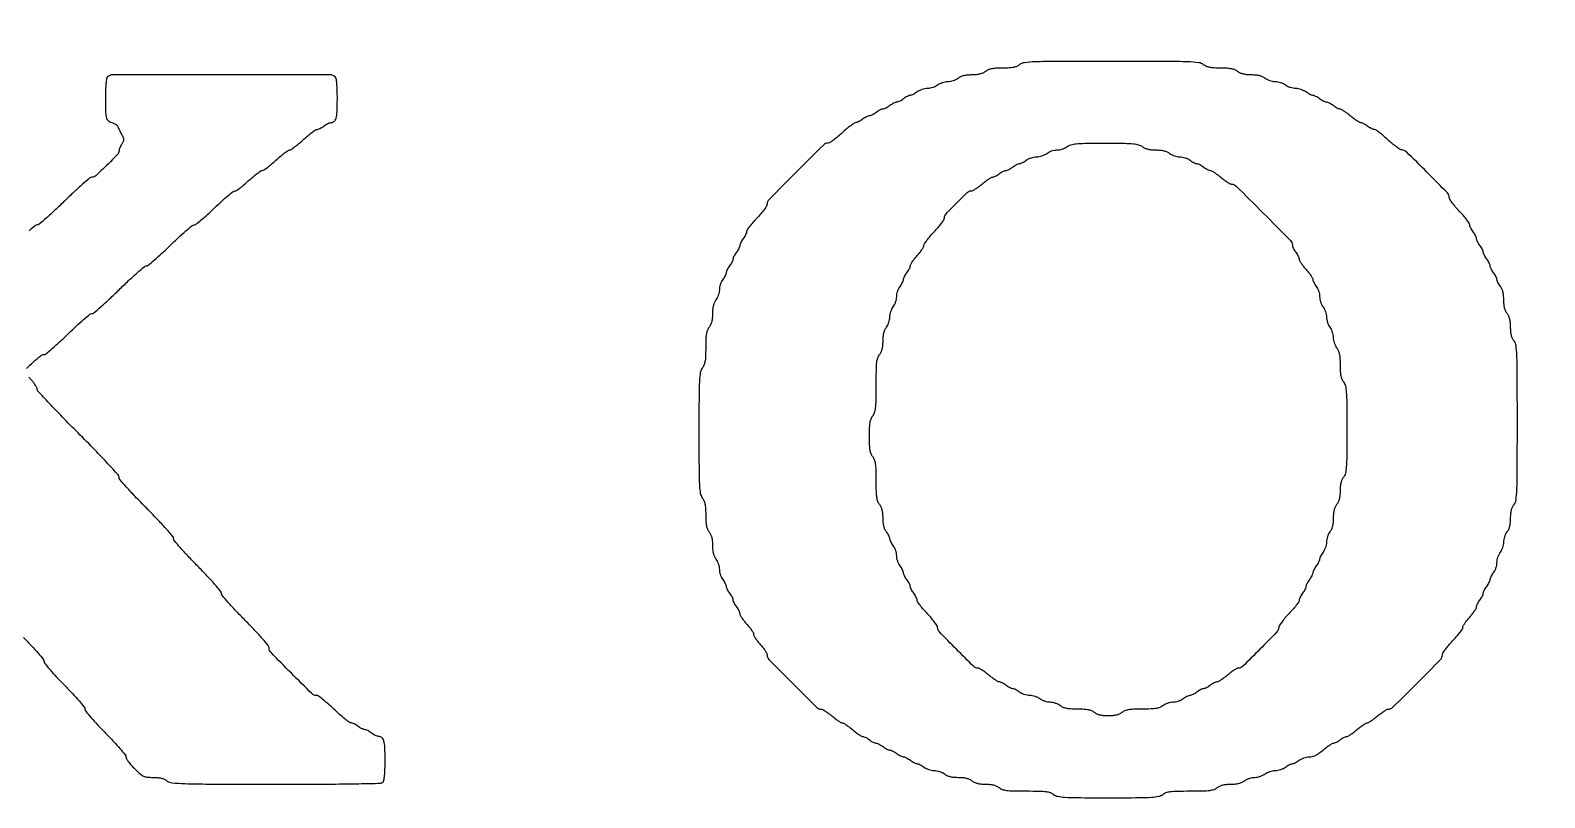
# Model space of a CAD drawing. Header units: millimetres. Extents: x 0 to 1000, y 0 to 588.
# Drawn here: x 529.2 to 683.6, y 0 to 78.3 of the extents above; entities that cross this region are included whole.
import ezdxf

# ---------------------------------------------------------------- set-up
doc = ezdxf.new("R2010")
doc.units = ezdxf.units.MM

msp = doc.modelspace()

# ---------------------------------------------------------------- linework, layer by layer
for points in [[(273.277, 483.9348, 0.000002), (273.2766, 337.614, 0.000002), (273.277, 191.2931, 0.198911)], [(677.9378, 384.1605, -0.000004), (677.9814, 359.4812, -0.000291)], [(731.484, 192.4257, 0.000011), (731.5272, 222.7923, 0.000297)], [(528.8106, 43.7817, -0.012535), (529.5243, 44.4486, -0.013556), (530.2679, 45.0743, -0.169693), (530.61, 45.194, 0.174861), (530.7881, 45.2582, 0.004657), (531.4371, 45.8068, 0.009204), (532.191, 46.4807, 0.006106), (533.032, 47.2802, -0.00644), (533.8741, 48.0796, -0.009654), (534.6313, 48.7536, -0.005095), (535.2824, 49.2995, -0.173602), (535.4693, 49.3664, 0.177738), (535.6589, 49.4359, 0.003958), (536.4074, 50.0814, 0.008462), (537.2748, 50.8676, 0.005561), (538.2475, 51.8003, -0.005561), (539.2203, 52.7331, -0.008462), (540.0876, 53.5192, -0.003958), (540.8362, 54.1647, -0.177738), (541.0258, 54.2343, 0.173602), (541.2126, 54.3011, 0.005095), (541.8637, 54.8471, 0.009654), (542.6211, 55.5211, 0.00644), (543.4631, 56.3205, -0.006269), (544.3047, 57.12, -0.009423), (545.0602, 57.7939, -0.004868), (545.7102, 58.3412, -0.17425), (545.8926, 58.4067, 0.168514), (546.0715, 58.4688, 0.006473), (546.6255, 58.9175, 0.010952), (547.2716, 59.4791, 0.007436), (547.9833, 60.1452, -0.006997), (548.6938, 60.8115, -0.01037), (549.3365, 61.3735, -0.005875), (549.8879, 61.8249, -0.169003), (550.0583, 61.885, 0.147816), (550.2182, 61.9341, 0.011868), (550.5823, 62.1916, 0.015216), (551.0076, 62.5282, 0.011078), (551.4603, 62.9269, -0.010566), (551.9122, 63.3257, -0.014617), (552.335, 63.6625, -0.011124), (552.6968, 63.9215, -0.148441), (552.8512, 63.97, 0.148441), (553.0055, 64.0184, 0.011124), (553.3673, 64.2774, 0.014617), (553.7901, 64.6143, 0.010566), (554.242, 65.0131, -0.010566), (554.6938, 65.4119, -0.014617), (555.1167, 65.7488, -0.011124), (555.4785, 66.0077, -0.148441), (555.6328, 66.0562, 0.148441), (555.7871, 66.1047, 0.011124), (556.149, 66.3636, 0.014617), (556.5717, 66.7005, 0.010566), (557.0236, 67.0994, -0.010448), (557.4755, 67.4983, -0.014434), (557.8983, 67.8358, -0.01097), (558.2602, 68.0956, -0.14634), (558.4144, 68.1451, 0.084261), (558.5439, 68.1697, 0.026201), (558.7263, 68.2486, 0.025366), (558.9243, 68.3597, 0.025438), (559.1099, 68.4901, -0.026417), (559.2961, 68.6205, -0.025977), (559.4959, 68.7314, -0.026897), (559.6809, 68.8097, -0.083283), (559.8139, 68.834, 0.171638), (560.1625, 68.963, 0.151633), (560.3743, 69.2892, 0.059693), (560.4767, 69.9437, 0.009023), (560.5006, 71.2718, 0.006849), (560.4883, 72.1704, 0.016522), (560.4482, 72.8339, 0.017194), (560.3866, 73.3126, 0.157061), (560.292, 73.4971, 0.198623), (559.7617, 73.7171, 0.000278), (548.6787, 73.7233, 0.000278), (537.5957, 73.7171, 0.198623), (537.0653, 73.4971, 0.157297), (536.9707, 73.3122, 0.017103), (536.9091, 72.831, 0.016445), (536.869, 72.1637, 0.006785), (536.8567, 71.2583, 0.007696), (536.8777, 69.8921, 0.068091), (536.9776, 69.2988, 0.165875), (537.2048, 68.9882, 0.106355), (537.6204, 68.8131, -0.060984), (537.7555, 68.7701, -0.047176), (537.8894, 68.6926, -0.048359), (538.0022, 68.5946, -0.078589), (538.0738, 68.4901, 0.005079), (538.1411, 68.3525, 0.0014), (538.2498, 68.1376, 0.001414), (538.3742, 67.8947, 0.001478), (538.4982, 67.6562, -0.018079), (538.6638, 67.3102, -0.096598), (538.7087, 67.1069, -0.118476), (538.6691, 66.9217, -0.033309), (538.523, 66.6626, 0.025662), (538.4176, 66.4822, 0.023926), (538.3285, 66.2877, 0.024669), (538.2662, 66.1074, 0.070887), (538.2475, 65.9765, -0.194327), (538.0893, 65.5849, -0.007994), (536.9975, 64.4894, -0.008175), (535.8727, 63.4316, -0.186722), (535.4671, 63.2745, 0.177416), (535.2749, 63.2042, 0.004065), (534.5258, 62.5596, 0.008582), (533.6574, 61.7734, 0.005647), (532.6843, 60.8407, -0.005561), (531.7115, 59.9078, -0.008462), (530.8442, 59.1217, -0.003958), (530.0956, 58.4763, -0.177738), (529.906, 58.4067, 0.173602), (529.7192, 58.3398, 0.005095), (529.0681, 57.7939, 0.009654)], [(528.5118, 16.3344, -0.006963), (529.3229, 15.4915, -0.010901), (529.9942, 14.7419, -0.006517), (530.525, 14.1062, -0.172315), (530.5981, 13.9005, 0.172315), (530.6711, 13.6948, 0.006517), (531.2018, 13.059, 0.010901), (531.8731, 12.3095, 0.006963), (532.6843, 11.4665, -0.006963), (533.4953, 10.6236, -0.010901), (534.1668, 9.874, -0.006517), (534.6974, 9.2383, -0.172315), (534.7705, 9.0326, 0.172315), (534.8435, 8.8269, 0.006517), (535.3743, 8.1911, 0.010901), (536.0456, 7.4416, 0.006963), (536.8567, 6.5986, -0.006829), (537.6812, 5.7423, -0.011343), (538.3495, 4.9956, -0.00723), (538.8679, 4.3712, -0.171264), (538.943, 4.1586, 0.139943), (538.9941, 3.9798, 0.020942), (539.2066, 3.6677, 0.022169), (539.4968, 3.3119, 0.017493), (539.8406, 2.9528, 0.011989), (540.4103, 2.4238, 0.071377), (540.7486, 2.2014, 0.086856), (541.1067, 2.1038, 0.022189), (541.7095, 2.0746, -0.019941), (542.1837, 2.0538, -0.03905), (542.5565, 1.993, -0.048107), (542.8588, 1.8874, -0.057981), (543.1154, 1.7307, 0.143245), (543.6456, 1.5194, 0.015957), (544.9586, 1.4369, 0.007126), (547.4043, 1.3963, 0.000501), (554.2507, 1.3869, 0.000896), (559.5423, 1.3945, 0.003886), (562.6819, 1.4291, 0.00171), (564.8954, 1.4781, 0.192266), (565.1599, 1.5917, 0.157061), (565.2545, 1.7762, 0.017194), (565.3161, 2.255, 0.016522), (565.3562, 2.9184, 0.006849), (565.3685, 3.817, 0.009023), (565.3446, 5.1451, 0.059693), (565.242, 5.7996, 0.151633), (565.0304, 6.1258, 0.171638), (564.6818, 6.2548, -0.083283), (564.5488, 6.2791, -0.026897), (564.3638, 6.3574, -0.025977), (564.1639, 6.4683, -0.026417), (563.9778, 6.5986, 0.025088), (563.7921, 6.7293, 0.024961), (563.5942, 6.8411, 0.025753), (563.4118, 6.9208, 0.082945), (563.2823, 6.9464, -0.082945), (563.1528, 6.9719, -0.025753), (562.9705, 7.0517, -0.024961), (562.7725, 7.1633, -0.025088), (562.5869, 7.2941, 0.026079), (562.401, 7.4245, 0.025805), (562.2019, 7.5353, 0.026701), (562.0179, 7.6137, 0.083944), (561.8864, 7.6379, -0.159313), (561.7236, 7.6938, -0.00776), (561.2675, 8.0492, -0.011965), (560.7345, 8.4995, -0.008291), (560.1529, 9.0326, 0.009337), (559.5693, 9.5654, 0.013291), (559.0298, 10.0149, 0.009254), (558.5683, 10.3653, 0.159076), (558.3904, 10.4234, -0.19587), (557.9067, 10.6204, -0.003276), (555.8112, 12.6943, -0.003284), (553.7435, 14.7953, -0.19514), (553.5465, 15.2806, 0.174212), (553.4647, 15.5086, 0.006754), (552.8771, 16.2013, 0.010563), (552.1047, 17.0505, 0.005577), (551.1126, 18.0729, -0.005773), (550.1471, 19.0686, -0.009895), (549.3685, 19.9239, -0.005656), (548.7569, 20.6389, -0.175831), (548.6787, 20.8546, 0.175831), (548.6005, 21.0702, 0.005656), (547.9889, 21.7852, 0.009895), (547.2103, 22.6404, 0.005773), (546.2448, 23.6362, -0.00575), (545.2762, 24.6351, -0.009973), (544.4981, 25.4896, -0.005776), (543.8895, 26.2019, -0.175652), (543.8109, 26.4191, 0.178779), (543.7287, 26.6413, 0.004798), (543.0322, 27.4399, 0.008954), (542.1453, 28.402, 0.004943), (541.0292, 29.5472, -0.004877), (539.9013, 30.7041, -0.00918), (539.0173, 31.6635, -0.005142), (538.3312, 32.4523, -0.17826), (538.2475, 32.6793, 0.185769), (538.1549, 32.92, 0.002757), (537.1165, 34.0568, 0.006477), (535.799, 35.4466, 0.003112), (534.0751, 37.1967, -0.003104), (532.4757, 38.8204, -0.004923), (531.1283, 40.2328, -0.001369), (529.9752, 41.4724, -0.188822), (529.9026, 41.6579, 0.120804), (529.8663, 41.8058, 0.022058), (529.7239, 42.0518, 0.022585), (529.527, 42.3308, 0.018823), (529.2942, 42.609, -0.013729), (529.0611, 42.8816, -0.017978)]]:
    msp.add_lwpolyline(points, format="xyb")
for points in [[(630.0417, 74.7488, -0.063663), (629.7602, 74.5815, -0.053074), (629.4279, 74.4773, -0.036266), (628.9776, 74.4208, -0.011617), (628.3032, 74.4011, 0.011617), (627.6287, 74.3815, 0.036266), (627.1784, 74.325, 0.053074), (626.8461, 74.2208, 0.063663), (626.5646, 74.0535, -0.057976), (626.31, 73.8981, -0.046828), (626.0075, 73.7916, -0.038533), (625.6371, 73.7286, -0.020712), (625.1738, 73.7058, 0.020712), (624.7107, 73.6828, 0.038533), (624.3401, 73.62, 0.046828), (624.0377, 73.5135, 0.057976), (623.783, 73.358, -0.05391), (623.5724, 73.2271, -0.031665), (623.2973, 73.1156, -0.031362), (623.0047, 73.0381, -0.045942), (622.7399, 73.0103, 0.045942), (622.4751, 72.9825, 0.031362), (622.1824, 72.905, 0.031665), (621.9073, 72.7935, 0.05391), (621.6968, 72.6626, -0.05391), (621.4862, 72.5318, -0.031665), (621.2111, 72.4203, -0.031362), (620.9184, 72.3427, -0.045942), (620.6537, 72.3149, 0.045942), (620.3889, 72.2872, 0.031362), (620.0962, 72.2096, 0.031665), (619.8211, 72.0981, 0.05391), (619.6106, 71.9673, -0.025088), (619.425, 71.8365, -0.024961), (619.227, 71.7248, -0.025753), (619.0446, 71.6451, -0.082945), (618.9151, 71.6195, 0.082945), (618.7856, 71.5939, 0.025753), (618.6033, 71.5142, 0.024961), (618.4053, 71.4025, 0.025088), (618.2197, 71.2718, -0.025088), (618.0342, 71.1412, -0.024961), (617.8361, 71.0294, -0.025753), (617.6538, 70.9496, -0.082945), (617.5244, 70.9241, 0.082945), (617.3949, 70.8985, 0.025753), (617.2125, 70.8188, 0.024961), (617.0144, 70.7071, 0.025088), (616.8289, 70.5764, -0.025088), (616.6433, 70.4457, -0.024961), (616.4453, 70.3341, -0.025753), (616.263, 70.2543, -0.082945), (616.1335, 70.2286, 0.082945), (616.0041, 70.2031, 0.025753), (615.8216, 70.1233, 0.024961), (615.6237, 70.0117, 0.025088), (615.438, 69.881, -0.025088), (615.2525, 69.7503, -0.024961), (615.0546, 69.6386, -0.025753), (614.8721, 69.5589, -0.082945), (614.7427, 69.5333, 0.082945), (614.6132, 69.5077, 0.025753), (614.4308, 69.4279, 0.024961), (614.2328, 69.3162, 0.025088), (614.0473, 69.1856, -0.025438), (613.8617, 69.0551, -0.025366), (613.6637, 68.944, -0.026201), (613.4813, 68.865, -0.084261), (613.3518, 68.8405, 0.14634), (613.1976, 68.791, 0.01097), (612.8357, 68.5312, 0.014434), (612.4129, 68.1937, 0.010448), (611.961, 67.7947, -0.01192), (611.5068, 67.3961, -0.016138), (611.0769, 67.0594, -0.013096), (610.7081, 66.8039, -0.144844), (610.5381, 66.7529, 0.196081), (610.054, 66.553, 0.001843), (607.2717, 63.7872, 0.001838), (604.5094, 61.0005, 0.196816), (604.3115, 60.5173, -0.143939), (604.2574, 60.3333, -0.015838), (604.0051, 59.9672, -0.018299), (603.6679, 59.5432, -0.013828), (603.2684, 59.1021, 0.011783), (602.8686, 58.6643, 0.016049), (602.5306, 58.2502, 0.012888), (602.2731, 57.8945, 0.147826), (602.2214, 57.7316, -0.081221), (602.1969, 57.594, -0.027492), (602.1188, 57.4054, -0.026503), (602.008, 57.203, -0.027495), (601.8776, 57.0159, 0.025088), (601.7469, 56.8303, 0.024961), (601.6352, 56.6324, 0.025753), (601.5555, 56.4499, 0.082945), (601.5299, 56.3205, -0.082945), (601.5043, 56.191, -0.025753), (601.4245, 56.0087, -0.024961), (601.3128, 55.8106, -0.025088), (601.1822, 55.6251, 0.025088), (601.0514, 55.4396, 0.024961), (600.9398, 55.2415, 0.025753), (600.86, 55.0591, 0.082945), (600.8345, 54.9296, -0.082945), (600.8089, 54.8002, -0.025753), (600.7292, 54.6178, -0.024961), (600.6175, 54.4198, -0.025088), (600.4867, 54.2343, 0.025088), (600.3561, 54.0487, 0.024961), (600.2444, 53.8507, 0.025753), (600.1647, 53.6684, 0.082945), (600.139, 53.5389, -0.082945), (600.1135, 53.4093, -0.025753), (600.0337, 53.227, -0.024961), (599.9221, 53.029, -0.025088), (599.7913, 52.8434, 0.05391), (599.6605, 52.6329, 0.031665), (599.549, 52.3577, 0.031362), (599.4714, 52.0651, 0.045942), (599.4437, 51.8003, -0.045942), (599.4159, 51.5356, -0.031362), (599.3383, 51.2429, -0.031665), (599.2268, 50.9677, -0.05391), (599.096, 50.7572, 0.057976), (598.9405, 50.5025, 0.046828), (598.834, 50.2001, 0.038533), (598.7712, 49.8295, 0.020712), (598.7482, 49.3664, -0.020712), (598.7253, 48.9032, -0.038533), (598.6624, 48.5327, -0.046828), (598.5559, 48.2303, -0.057976), (598.4005, 47.9755, 0.069872), (598.2261, 47.674, 0.05496), (598.1235, 47.3103, 0.032567), (598.0706, 46.782, 0.007562), (598.0528, 45.8893, -0.007562), (598.0351, 44.9967, -0.032567), (597.9821, 44.4684, -0.05496), (597.8796, 44.1047, -0.069872), (597.7051, 43.8031, 0.123409), (597.5052, 43.3533, 0.030317), (597.4141, 42.5429, 0.011862), (597.3728, 41.0533, 0.000992), (597.3652, 37.1967, 0.000992), (597.3728, 33.3401, 0.011862), (597.4141, 31.8504, 0.030317), (597.5052, 31.04, 0.123409), (597.7051, 30.5903, -0.063663), (597.8725, 30.3089, -0.053074), (597.9767, 29.9765, -0.036266), (598.0332, 29.5262, -0.011617), (598.0528, 28.8518, 0.011617), (598.0725, 28.1774, 0.036266), (598.129, 27.727, 0.053074), (598.2331, 27.3947, 0.063663), (598.4005, 27.1133, -0.057976), (598.5559, 26.8585, -0.046828), (598.6624, 26.5561, -0.038533), (598.7253, 26.1856, -0.020712), (598.7482, 25.7224, 0.020712), (598.7712, 25.2592, 0.038533), (598.834, 24.8888, 0.046828), (598.9405, 24.5863, 0.057976), (599.096, 24.3316, -0.05391), (599.2268, 24.1211, -0.031665), (599.3383, 23.8459, -0.031362), (599.4159, 23.5532, -0.045942), (599.4437, 23.2885, 0.045942), (599.4714, 23.0238, 0.031362), (599.549, 22.7311, 0.031665), (599.6605, 22.4559, 0.05391), (599.7913, 22.2454, -0.025088), (599.9221, 22.0599, -0.024961), (600.0337, 21.8618, -0.025753), (600.1135, 21.6794, -0.082945), (600.139, 21.5499, 0.082945), (600.1647, 21.4205, 0.025753), (600.2444, 21.2381, 0.024961), (600.3561, 21.0401, 0.025088), (600.4867, 20.8546, -0.025088), (600.6175, 20.669, -0.024961), (600.7292, 20.471, -0.025753), (600.8089, 20.2887, -0.082945), (600.8345, 20.1592, 0.082945), (600.86, 20.0296, 0.025753), (600.9398, 19.8473, 0.024961), (601.0514, 19.6493, 0.025088), (601.1822, 19.4637, -0.026255), (601.3126, 19.2777, -0.025895), (601.4234, 19.0781, -0.026804), (601.5018, 18.8937, -0.083599), (601.526, 18.7614, 0.127223), (601.5664, 18.614, 0.018266), (601.733, 18.3465, 0.019759), (601.9587, 18.039, 0.01572), (602.2253, 17.7252, -0.016387), (602.4915, 17.4108, -0.020508), (602.7164, 17.1018, -0.019174), (602.8814, 16.8326, -0.12853), (602.9207, 16.682, 0.12853), (602.96, 16.5315, 0.019174), (603.1249, 16.2624, 0.020508), (603.3499, 15.9534, 0.016387), (603.6161, 15.639, -0.018574), (603.8824, 15.3219, -0.022392), (604.1072, 15.0045, -0.021785), (604.2702, 14.7251, -0.121747), (604.3115, 14.5581, 0.196393), (604.4945, 14.1103, 0.002034), (606.924, 11.6532, 0.002028), (609.3738, 9.2157, 0.197211), (609.8199, 9.0326, -0.125018), (609.9698, 8.9945, -0.016766), (610.2527, 8.8283, -0.018513), (610.5803, 8.6034, -0.014614), (610.9179, 8.3371, 0.011663), (611.2515, 8.0708, 0.015599), (611.567, 7.846, 0.012762), (611.8368, 7.6759, 0.135051), (611.961, 7.6418, -0.135051), (612.0853, 7.6076, -0.012762), (612.3551, 7.4375, -0.015599), (612.6706, 7.2127, -0.011663), (613.0042, 6.9464, 0.012705), (613.3396, 6.6798, 0.016549), (613.6603, 6.4541, 0.014214), (613.9357, 6.2846, 0.127395), (614.0713, 6.2471, -0.089602), (614.1911, 6.2235, -0.024901), (614.3662, 6.1444, -0.024292), (614.559, 6.0337, -0.023325), (614.7427, 5.9032, 0.025088), (614.9282, 5.7725, 0.024961), (615.1262, 5.6609, 0.025753), (615.3086, 5.5811, 0.082945), (615.438, 5.5556, -0.082945), (615.5675, 5.5299, -0.025753), (615.7499, 5.4502, -0.024961), (615.948, 5.3385, -0.025088), (616.1335, 5.2079, 0.025088), (616.319, 5.0771, 0.024961), (616.5171, 4.9654, 0.025753), (616.6994, 4.8857, 0.082945), (616.8289, 4.8601, -0.082945), (616.9583, 4.8346, -0.025753), (617.1408, 4.7548, -0.024961), (617.3388, 4.6431, -0.025088), (617.5244, 4.5124, 0.025088), (617.7099, 4.3818, 0.024961), (617.9079, 4.27, 0.025753), (618.0903, 4.1902, 0.082945), (618.2197, 4.1647, -0.082945), (618.3492, 4.1391, -0.025753), (618.5316, 4.0594, -0.024961), (618.7295, 3.9477, -0.025088), (618.9151, 3.817, 0.025088), (619.1007, 3.6863, 0.024961), (619.2987, 3.5747, 0.025753), (619.4811, 3.4949, 0.082945), (619.6106, 3.4692, -0.082945), (619.74, 3.4437, -0.025753), (619.9223, 3.3639, -0.024961), (620.1204, 3.2523, -0.025088), (620.3059, 3.1216, 0.05391), (620.5166, 2.9907, 0.031665), (620.7916, 2.8792, 0.031362), (621.0843, 2.8017, 0.045942), (621.3491, 2.7739, -0.045942), (621.6139, 2.7461, -0.031362), (621.9064, 2.6686, -0.031665), (622.1816, 2.557, -0.05391), (622.3922, 2.4262, 0.057976), (622.6469, 2.2708, 0.046828), (622.9493, 2.1643, 0.038533), (623.3198, 2.1015, 0.020712), (623.783, 2.0785, -0.020712), (624.2462, 2.0555, -0.038533), (624.6167, 1.9927, -0.046828), (624.9192, 1.8862, -0.057976), (625.1738, 1.7307, 0.057976), (625.4286, 1.5753, 0.046828), (625.7309, 1.4688, 0.038533), (626.1015, 1.406, 0.020712), (626.5646, 1.383, -0.020712), (627.0279, 1.3601, -0.038533), (627.3983, 1.2973, -0.046828), (627.7008, 1.1908, -0.057976), (627.9555, 1.0354, 0.081835), (628.2891, 0.8529, 0.053258), (628.7175, 0.7523, 0.026138), (629.3976, 0.7032, 0.004134), (630.7372, 0.6877, -0.004134), (632.0766, 0.6722, -0.026138), (632.7568, 0.6231, -0.053258), (633.1851, 0.5224, -0.081835), (633.5187, 0.34, 0.115452), (633.9427, 0.1436, 0.035763), (634.6441, 0.05, 0.013989), (635.9134, 0.008, 0.00127), (639.0821, 0, 0.00127), (642.2506, 0.008, 0.013989), (643.5199, 0.05, 0.035763), (644.2214, 0.1436, 0.115452), (644.6453, 0.34, -0.081835), (644.9789, 0.5224, -0.053258), (645.4073, 0.6231, -0.026138), (646.0874, 0.6722, -0.004134), (647.427, 0.6877, 0.004134), (648.7665, 0.7032, 0.026138), (649.4467, 0.7523, 0.053258), (649.875, 0.8529, 0.081835), (650.2086, 1.0354, -0.057976), (650.4633, 1.1908, -0.046828), (650.7657, 1.2973, -0.038533), (651.1363, 1.3601, -0.020712), (651.5994, 1.383, 0.020712), (652.0627, 1.406, 0.038533), (652.4331, 1.4688, 0.046828), (652.7356, 1.5753, 0.057976), (652.9902, 1.7307, -0.05391), (653.2008, 1.8617, -0.031665), (653.4759, 1.9732, -0.031362), (653.7686, 2.0507, -0.045942), (654.0334, 2.0785, 0.045942), (654.2981, 2.1063, 0.031362), (654.5908, 2.1838, 0.031665), (654.8659, 2.2953, 0.05391), (655.0765, 2.4262, -0.05391), (655.287, 2.557, -0.031665), (655.5621, 2.6686, -0.031362), (655.8548, 2.7461, -0.045942), (656.1196, 2.7739, 0.045942), (656.3844, 2.8017, 0.031362), (656.677, 2.8792, 0.031665), (656.9521, 2.9907, 0.05391), (657.1627, 3.1216, -0.025088), (657.3483, 3.2523, -0.024961), (657.5462, 3.3639, -0.025753), (657.7287, 3.4437, -0.082945), (657.8581, 3.4692, 0.082945), (657.9876, 3.4949, 0.025753), (658.1699, 3.5747, 0.024961), (658.368, 3.6863, 0.025088), (658.5535, 3.817, -0.052652), (658.7624, 3.9476, -0.031999), (659.0321, 4.0582, -0.031816), (659.317, 4.1346, -0.047937), (659.5725, 4.1609, 0.061917), (659.8917, 4.2026, 0.051304), (660.213, 4.3224, 0.04045), (660.5665, 4.5342, 0.019085), (660.9875, 4.8601, -0.012705), (661.3228, 5.1267, -0.016549), (661.6435, 5.3524, -0.014214), (661.919, 5.5219, -0.127395), (662.0547, 5.5594, 0.089602), (662.1744, 5.583, 0.024901), (662.3495, 5.6619, 0.024292), (662.5422, 5.7728, 0.023325), (662.726, 5.9032, -0.023325), (662.9097, 6.0337, -0.024292), (663.1024, 6.1444, -0.024901), (663.2776, 6.2235, -0.089602), (663.3972, 6.2471, 0.127395), (663.5329, 6.2846, 0.014214), (663.8084, 6.4541, 0.016549), (664.1291, 6.6798, 0.012705), (664.4645, 6.9464, -0.011663), (664.7981, 7.2127, -0.015599), (665.1135, 7.4375, -0.012762), (665.3834, 7.6076, -0.135051), (665.5076, 7.6418, 0.135051), (665.6319, 7.6759, 0.012762), (665.9017, 7.846, 0.015599), (666.2172, 8.0708, 0.011663), (666.5507, 8.3371, -0.014614), (666.8884, 8.6034, -0.018513), (667.2159, 8.8283, -0.016766), (667.4989, 8.9945, -0.125018), (667.6488, 9.0326, 0.197392), (668.1071, 9.2208, 0.002155), (670.549, 11.6552, 0.002167), (672.969, 14.1098, 0.195942), (673.1571, 14.5715, -0.143943), (673.2113, 14.7555, -0.015836), (673.4636, 15.1216, -0.018298), (673.8008, 15.5456, -0.013827), (674.2003, 15.9867, 0.012249), (674.5998, 16.4249, 0.016638), (674.937, 16.8407, 0.013562), (675.1925, 17.1979, 0.149573), (675.2433, 17.3642, -0.126073), (675.2834, 17.5205, -0.02013), (675.4477, 17.7934, -0.021195), (675.6725, 18.1053, -0.017163), (675.9388, 18.4206, 0.01572), (676.2053, 18.7345, 0.019759), (676.431, 19.0419, 0.018266), (676.5977, 19.3094, 0.127223), (676.638, 19.4568, -0.083599), (676.6623, 19.589, -0.026804), (676.7407, 19.7735, -0.025895), (676.8514, 19.9731, -0.026255), (676.9819, 20.1592, 0.025088), (677.1126, 20.3447, 0.024961), (677.2242, 20.5427, 0.025753), (677.304, 20.7251, 0.082945), (677.3295, 20.8546, -0.082945), (677.3552, 20.984, -0.025753), (677.435, 21.1664, -0.024961), (677.5466, 21.3644, -0.025088), (677.6773, 21.5499, 0.025088), (677.808, 21.7355, 0.024961), (677.9197, 21.9335, 0.025753), (677.9994, 22.1159, 0.082945), (678.025, 22.2454, -0.082945), (678.0505, 22.3749, -0.025753), (678.1303, 22.5572, -0.024961), (678.2421, 22.7552, -0.025088), (678.3727, 22.9408, 0.05391), (678.5036, 23.1513, 0.031665), (678.6151, 23.4265, 0.031362), (678.6926, 23.7191, 0.045942), (678.7204, 23.9839, -0.045942), (678.7482, 24.2487, -0.031362), (678.8257, 24.5413, -0.031665), (678.9372, 24.8164, -0.05391), (679.0682, 25.027, 0.05391), (679.199, 25.2376, 0.031665), (679.3105, 25.5128, 0.031362), (679.3881, 25.8053, 0.045942), (679.4159, 26.0701, -0.045942), (679.4436, 26.3349, -0.031362), (679.5212, 26.6276, -0.031665), (679.6327, 26.9026, -0.05391), (679.7635, 27.1133, 0.057976), (679.919, 27.3679, 0.046828), (680.0255, 27.6703, 0.038533), (680.0883, 28.0409, 0.020712), (680.1112, 28.504, -0.020712), (680.1342, 28.9673, -0.038533), (680.197, 29.3378, -0.046828), (680.3035, 29.6402, -0.057976), (680.4589, 29.8949, 0.133217), (680.6638, 30.3808, 0.023338), (680.7512, 31.3788, 0.009457), (680.7916, 33.2352, 0.000723), (680.7989, 38.2398, 0.000723), (680.7916, 43.2444, 0.009457), (680.7512, 45.1008, 0.023338), (680.6638, 46.0988, 0.133217), (680.4589, 46.5847, -0.057976), (680.3035, 46.8395, -0.046828), (680.197, 47.1418, -0.038533), (680.1342, 47.5124, -0.020712), (680.1112, 47.9755, 0.020712), (680.0883, 48.4388, 0.038533), (680.0255, 48.8092, 0.046828), (679.919, 49.1117, 0.057976), (679.7635, 49.3664, -0.057976), (679.6081, 49.621, -0.046828), (679.5016, 49.9235, -0.038533), (679.4388, 50.294, -0.020712), (679.4159, 50.7572, 0.020712), (679.3929, 51.2204, 0.038533), (679.3301, 51.5909, 0.046828), (679.2236, 51.8933, 0.057976), (679.0682, 52.1481, -0.025088), (678.9374, 52.3336, -0.024961), (678.8257, 52.5316, -0.025753), (678.746, 52.714, -0.082945), (678.7204, 52.8434, 0.082945), (678.6949, 52.9729, 0.025753), (678.6151, 53.1553, 0.024961), (678.5034, 53.3532, 0.025088), (678.3727, 53.5389, -0.025088), (678.2421, 53.7244, -0.024961), (678.1303, 53.9224, -0.025753), (678.0505, 54.1048, -0.082945), (678.025, 54.2343, 0.082945), (677.9994, 54.3637, 0.025753), (677.9197, 54.5461, 0.024961), (677.808, 54.7441, 0.025088), (677.6773, 54.9296, -0.025088), (677.5466, 55.1152, -0.024961), (677.435, 55.3132, -0.025753), (677.3552, 55.4956, -0.082945), (677.3295, 55.6251, 0.082945), (677.304, 55.7546, 0.025753), (677.2242, 55.9369, 0.024961), (677.1126, 56.1349, 0.025088), (676.9819, 56.3205, -0.025088), (676.8512, 56.506, -0.024961), (676.7395, 56.704, -0.025753), (676.6598, 56.8865, -0.082945), (676.6342, 57.0159, 0.082945), (676.6087, 57.1454, 0.025753), (676.5289, 57.3277, 0.024961), (676.4171, 57.5258, 0.025088), (676.2865, 57.7113, -0.027495), (676.1561, 57.8983, -0.026503), (676.0452, 58.1009, -0.027492), (675.9671, 58.2894, -0.081221), (675.9427, 58.427, 0.147826), (675.891, 58.5899, 0.012888), (675.6335, 58.9455, 0.016049), (675.2955, 59.3598, 0.011783), (674.8957, 59.7975, -0.013823), (674.4962, 60.2385, -0.018294), (674.159, 60.6626, -0.015831), (673.9067, 61.0287, -0.143957), (673.8525, 61.2126, 0.195594), (673.6623, 61.6805, 0.003036), (671.585, 63.7858, 0.003044), (669.4828, 65.8652, 0.1948), (669.0139, 66.0575, -0.145261), (668.8452, 66.1084, -0.012923), (668.4771, 66.3641, -0.01601), (668.0479, 66.7006, -0.011801), (667.5939, 67.0994, 0.010448), (667.142, 67.4983, 0.014434), (666.7192, 67.8358, 0.01097), (666.3573, 68.0956, 0.14634), (666.2031, 68.1451, -0.084261), (666.0736, 68.1697, -0.026201), (665.8912, 68.2486, -0.025366), (665.6932, 68.3597, -0.025438), (665.5076, 68.4901, 0.023325), (665.3239, 68.6205, 0.024292), (665.1312, 68.7314, 0.024901), (664.9561, 68.8103, 0.089602), (664.8364, 68.834, -0.127395), (664.7007, 68.8715, -0.014214), (664.4252, 69.041, -0.016549), (664.1045, 69.2667, -0.012705), (663.7691, 69.5333, 0.012705), (663.4338, 69.7999, 0.016549), (663.113, 70.0256, 0.014214), (662.8375, 70.1951, 0.127395), (662.7019, 70.2326, -0.089602), (662.5821, 70.2562, -0.024901), (662.4071, 70.3351, -0.024292), (662.2144, 70.446, -0.023325), (662.0305, 70.5764, 0.025088), (661.845, 70.7071, 0.024961), (661.647, 70.8188, 0.025753), (661.4646, 70.8985, 0.082945), (661.3352, 70.9241, -0.082945), (661.2057, 70.9496, -0.025753), (661.0233, 71.0294, -0.024961), (660.8253, 71.1412, -0.025088), (660.6398, 71.2718, 0.025088), (660.4542, 71.4025, 0.024961), (660.2562, 71.5142, 0.025753), (660.0738, 71.5939, 0.082945), (659.9443, 71.6195, -0.082945), (659.8149, 71.6451, -0.025753), (659.6325, 71.7248, -0.024961), (659.4345, 71.8365, -0.025088), (659.249, 71.9673, 0.05391), (659.0383, 72.0981, 0.031665), (658.7633, 72.2096, 0.031362), (658.4706, 72.2872, 0.045942), (658.2058, 72.3149, -0.045942), (657.941, 72.3427, -0.031362), (657.6485, 72.4203, -0.031665), (657.3733, 72.5318, -0.05391), (657.1627, 72.6626, 0.05391), (656.9521, 72.7935, 0.031665), (656.677, 72.905, 0.031362), (656.3844, 72.9825, 0.045942), (656.1196, 73.0103, -0.045942), (655.8548, 73.0381, -0.031362), (655.5621, 73.1156, -0.031665), (655.287, 73.2271, -0.05391), (655.0765, 73.358, 0.057976), (654.8218, 73.5135, 0.046828), (654.5193, 73.62, 0.038533), (654.1489, 73.6828, 0.020712), (653.6856, 73.7058, -0.020712), (653.2225, 73.7286, -0.038533), (652.8519, 73.7916, -0.046828), (652.5495, 73.8981, -0.057976), (652.2949, 74.0535, 0.063663), (652.0133, 74.2208, 0.053074), (651.681, 74.325, 0.036266), (651.2307, 74.3815, 0.011617), (650.5563, 74.4011, -0.011617), (649.8819, 74.4208, -0.036266), (649.4316, 74.4773, -0.053074), (649.0992, 74.5815, -0.063663), (648.8177, 74.7488, 0.137621), (648.3136, 74.9563, 0.020141), (647.1999, 75.0416, 0.008429), (645.1236, 75.0818, 0.00062), (639.4298, 75.0888, 0.00062), (633.7359, 75.0818, 0.008429), (631.6596, 75.0416, 0.020141), (630.5458, 74.9563, 0.137621)], [(642.5591, 66.4039, 0.057976), (642.8138, 66.2485, 0.046828), (643.1162, 66.142, 0.038533), (643.4867, 66.0792, 0.020712), (643.9499, 66.0562, -0.020712), (644.4131, 66.0333, -0.038533), (644.7835, 65.9705, -0.046828), (645.086, 65.864, -0.057976), (645.3407, 65.7085, 0.05391), (645.5513, 65.5777, 0.031665), (645.8264, 65.4662, 0.031362), (646.1191, 65.3886, 0.045942), (646.3838, 65.3609, -0.045942), (646.6486, 65.3331, -0.031362), (646.9412, 65.2555, -0.031665), (647.2164, 65.144, -0.05391), (647.427, 65.0131, 0.025088), (647.6125, 64.8824, 0.024961), (647.8105, 64.7707, 0.025753), (647.9929, 64.691, 0.082945), (648.1224, 64.6654, -0.082945), (648.2518, 64.6399, -0.025753), (648.4343, 64.5601, -0.024961), (648.6322, 64.4483, -0.025088), (648.8177, 64.3177, 0.023325), (649.0016, 64.1873, 0.024292), (649.1943, 64.0764, 0.024901), (649.3693, 63.9975, 0.089602), (649.4891, 63.9739, -0.127395), (649.6247, 63.9364, -0.014214), (649.9002, 63.7669, -0.016549), (650.221, 63.5412, -0.012705), (650.5563, 63.2745, 0.014683), (650.894, 63.0083, 0.018578), (651.2218, 62.7834, 0.016856), (651.5052, 62.6173, 0.124791), (651.6557, 62.5792, -0.197472), (652.0998, 62.3966, -0.00154), (654.8966, 59.6137, -0.001561), (657.674, 56.8154, -0.193844), (657.862, 56.3652, 0.077151), (657.8868, 56.2178, 0.028574), (657.9646, 56.0218, 0.027503), (658.0754, 55.8139, 0.029734), (658.2058, 55.6251, -0.026255), (658.3362, 55.439, -0.025895), (658.4471, 55.2395, -0.026804), (658.5254, 55.055, -0.083599), (658.5497, 54.9227, 0.127223), (658.59, 54.7754, 0.018266), (658.7567, 54.5079, 0.019759), (658.9824, 54.2004, 0.01572), (659.249, 53.8866, -0.01572), (659.5155, 53.5728, -0.019759), (659.7412, 53.2652, -0.018266), (659.9078, 52.9978, -0.127223), (659.9482, 52.8504, 0.083599), (659.9724, 52.7181, 0.026804), (660.0508, 52.5337, 0.025895), (660.1616, 52.3341, 0.026255), (660.292, 52.1481, -0.05391), (660.4229, 51.9374, -0.031665), (660.5344, 51.6624, -0.031362), (660.6119, 51.3697, -0.045942), (660.6398, 51.1049, 0.045942), (660.6676, 50.8401, 0.031362), (660.7451, 50.5475, 0.031665), (660.8566, 50.2724, 0.05391), (660.9875, 50.0617, -0.05391), (661.1183, 49.8512, -0.031665), (661.2299, 49.5761, -0.031362), (661.3074, 49.2835, -0.045942), (661.3352, 49.0187, 0.045942), (661.3629, 48.7539, 0.031362), (661.4405, 48.4612, 0.031665), (661.552, 48.1861, 0.05391), (661.6829, 47.9755, -0.05391), (661.8137, 47.765, -0.031665), (661.9252, 47.4899, -0.031362), (662.0028, 47.1972, -0.045942), (662.0305, 46.9325, 0.045942), (662.0583, 46.6677, 0.031362), (662.1359, 46.375, 0.031665), (662.2474, 46.0999, 0.05391), (662.3783, 45.8893, -0.063663), (662.5457, 45.6079, -0.053074), (662.6497, 45.2756, -0.036266), (662.7064, 44.8252, -0.011617), (662.726, 44.1508, 0.011617), (662.7457, 43.4764, 0.036266), (662.8022, 43.0261, 0.053074), (662.9062, 42.6938, 0.063663), (663.0737, 42.4123, -0.108975), (663.2676, 42.0076, -0.039993), (663.3626, 41.3771, -0.015879), (663.4052, 40.255, -0.001554), (663.4137, 37.5444, -0.001554), (663.4052, 34.8339, -0.015879), (663.3626, 33.7117, -0.039993), (663.2676, 33.0813, -0.108975), (663.0737, 32.6765, 0.057976), (662.9183, 32.4219, 0.046828), (662.8118, 32.1194, 0.038533), (662.749, 31.7489, 0.020712), (662.726, 31.2857, -0.020712), (662.703, 30.8225, -0.038533), (662.6402, 30.452, -0.046828), (662.5337, 30.1496, -0.057976), (662.3783, 29.8949, 0.057976), (662.2228, 29.6402, 0.046828), (662.1163, 29.3378, 0.038533), (662.0535, 28.9673, 0.020712), (662.0305, 28.504, -0.020712), (662.0076, 28.0409, -0.038533), (661.9448, 27.6703, -0.046828), (661.8383, 27.3679, -0.057976), (661.6829, 27.1133, 0.05391), (661.552, 26.9026, 0.031665), (661.4405, 26.6276, 0.031362), (661.3629, 26.3349, 0.045942), (661.3352, 26.0701, -0.045942), (661.3074, 25.8053, -0.031362), (661.2299, 25.5128, -0.031665), (661.1183, 25.2376, -0.05391), (660.9875, 25.027, 0.025088), (660.8567, 24.8414, 0.024961), (660.7451, 24.6435, 0.025753), (660.6653, 24.4611, 0.082945), (660.6398, 24.3316, -0.082945), (660.6142, 24.2021, -0.025753), (660.5344, 24.0197, -0.024961), (660.4228, 23.8218, -0.025088), (660.292, 23.6362, 0.025088), (660.1614, 23.4506, 0.024961), (660.0497, 23.2527, 0.025753), (659.97, 23.0702, 0.082945), (659.9443, 22.9408, -0.082945), (659.9188, 22.8113, -0.025753), (659.839, 22.629, -0.024961), (659.7273, 22.4309, -0.025088), (659.5967, 22.2454, 0.025088), (659.4659, 22.0599, 0.024961), (659.3543, 21.8618, 0.025753), (659.2745, 21.6794, 0.082945), (659.249, 21.5499, -0.082945), (659.2233, 21.4205, -0.025753), (659.1436, 21.2381, -0.024961), (659.0319, 21.0401, -0.025088), (658.9012, 20.8546, 0.027495), (658.7709, 20.6675, 0.026503), (658.66, 20.465, 0.027492), (658.5818, 20.2765, 0.081221), (658.5573, 20.1389, -0.147826), (658.5057, 19.976, -0.012888), (658.2482, 19.6203, -0.016049), (657.9103, 19.2061, -0.011783), (657.5104, 18.7684, 0.013813), (657.111, 18.3273, 0.018283), (656.7737, 17.9033, 0.015816), (656.5213, 17.5373, 0.143993), (656.4673, 17.3535, -0.194072), (656.2886, 16.9104, -0.003839), (654.5508, 15.1341, -0.003816), (652.7854, 13.3839, -0.195801), (652.346, 13.205, 0.125674), (652.1979, 13.1672, 0.016507), (651.9158, 13.0008, 0.018326), (651.589, 12.7759, 0.014413), (651.2517, 12.5096, -0.012705), (650.9163, 12.243, -0.016549), (650.5956, 12.0173, -0.014214), (650.3201, 11.8478, -0.127395), (650.1844, 11.8103, 0.089602), (650.0648, 11.7867, 0.024901), (649.8896, 11.7078, 0.024292), (649.6969, 11.5969, 0.023325), (649.5132, 11.4665, -0.025088), (649.3277, 11.3359, -0.024961), (649.1296, 11.2241, -0.025753), (648.9472, 11.1444, -0.082945), (648.8177, 11.1188, 0.082945), (648.6883, 11.0933, 0.025753), (648.5059, 11.0135, 0.024961), (648.3079, 10.9018, 0.025088), (648.1224, 10.7711, -0.025088), (647.9368, 10.6404, -0.024961), (647.7388, 10.5288, -0.025753), (647.5565, 10.449, -0.082945), (647.427, 10.4234, 0.082945), (647.2975, 10.3978, 0.025753), (647.1151, 10.3181, 0.024961), (646.9171, 10.2064, 0.025088), (646.7315, 10.0756, -0.05391), (646.521, 9.9448, -0.031665), (646.2458, 9.8333, -0.031362), (645.9532, 9.7557, -0.045942), (645.6885, 9.728, 0.045942), (645.4237, 9.7002, 0.031362), (645.131, 9.6226, 0.031665), (644.8559, 9.5111, 0.05391), (644.6453, 9.3803, -0.069872), (644.3437, 9.2059, -0.05496), (643.9801, 9.1033, -0.032567), (643.4518, 9.0502, -0.007562), (642.5591, 9.0326, 0.007562), (641.6664, 9.0149, 0.032567), (641.1382, 8.9619, 0.05496), (640.7745, 8.8592, 0.069872), (640.4728, 8.6849, -0.057538), (640.2171, 8.5284, -0.048578), (639.9175, 8.4235, -0.039604), (639.5493, 8.3639, -0.020354), (639.0821, 8.3449, -0.020354), (638.6148, 8.3639, -0.039604), (638.2466, 8.4235, -0.048578), (637.947, 8.5284, -0.057538), (637.6912, 8.6849, 0.063663), (637.4098, 8.8523, 0.053074), (637.0774, 8.9563, 0.036266), (636.6271, 9.0129, 0.011617), (635.9527, 9.0326, -0.011617), (635.2783, 9.0523, -0.036266), (634.828, 9.1088, -0.053074), (634.4957, 9.2128, -0.063663), (634.2142, 9.3803, 0.05391), (634.0036, 9.5111, 0.031665), (633.7285, 9.6226, 0.031362), (633.4358, 9.7002, 0.045942), (633.171, 9.728, -0.045942), (632.9062, 9.7557, -0.031362), (632.6137, 9.8333, -0.031665), (632.3385, 9.9448, -0.05391), (632.1279, 10.0756, 0.05391), (631.9174, 10.2066, 0.031665), (631.6422, 10.3181, 0.031362), (631.3496, 10.3957, 0.045942), (631.0848, 10.4234, -0.045942), (630.82, 10.4512, -0.031362), (630.5274, 10.5288, -0.031665), (630.2522, 10.6403, -0.05391), (630.0417, 10.7711, 0.025088), (629.8561, 10.9018, 0.024961), (629.6581, 11.0135, 0.025753), (629.4758, 11.0933, 0.082945), (629.3463, 11.1188, -0.082945), (629.2169, 11.1444, -0.025753), (629.0344, 11.2241, -0.024961), (628.8364, 11.3359, -0.025088), (628.6508, 11.4665, 0.023325), (628.4671, 11.5969, 0.024292), (628.2744, 11.7078, 0.024901), (628.0994, 11.7867, 0.089602), (627.9796, 11.8103, -0.127395), (627.844, 11.8478, -0.014214), (627.5685, 12.0173, -0.016549), (627.2477, 12.243, -0.012705), (626.9123, 12.5096, 0.014413), (626.575, 12.7759, 0.018326), (626.2483, 13.0008, 0.016507), (625.9663, 13.1672, 0.125674), (625.818, 13.205, -0.195801), (625.3787, 13.3839, -0.003816), (623.6132, 15.1341, -0.003839), (621.8755, 16.9104, -0.194072), (621.6968, 17.3535, 0.143993), (621.6427, 17.5373, 0.015816), (621.3904, 17.9033, 0.018283), (621.0532, 18.3273, 0.013813), (620.6537, 18.7684, -0.011783), (620.2538, 19.2061, -0.016049), (619.9158, 19.6203, -0.012888), (619.6584, 19.976, -0.147826), (619.6067, 20.1389, 0.081221), (619.5822, 20.2765, 0.027492), (619.5041, 20.465, 0.026503), (619.3933, 20.6675, 0.027495), (619.2629, 20.8546, -0.025088), (619.1321, 21.0401, -0.024961), (619.0205, 21.2381, -0.025753), (618.9407, 21.4205, -0.082945), (618.9151, 21.5499, 0.082945), (618.8896, 21.6794, 0.025753), (618.8098, 21.8618, 0.024961), (618.6981, 22.0599, 0.025088), (618.5674, 22.2454, -0.025088), (618.4368, 22.4309, -0.024961), (618.325, 22.629, -0.025753), (618.2454, 22.8113, -0.082945), (618.2197, 22.9408, 0.082945), (618.1942, 23.0702, 0.025753), (618.1144, 23.2527, 0.024961), (618.0027, 23.4506, 0.025088), (617.872, 23.6362, -0.05391), (617.7412, 23.8468, -0.031665), (617.6297, 24.1219, -0.031362), (617.5521, 24.4145, -0.045942), (617.5244, 24.6793, 0.045942), (617.4966, 24.9441, 0.031362), (617.419, 25.2368, 0.031665), (617.3075, 25.5119, 0.05391), (617.1766, 25.7224, -0.025088), (617.0459, 25.908, -0.024961), (616.9342, 26.106, -0.025753), (616.8545, 26.2884, -0.082945), (616.8289, 26.4178, 0.082945), (616.8033, 26.5473, 0.025753), (616.7236, 26.7297, 0.024961), (616.6119, 26.9277, 0.025088), (616.4812, 27.1133, -0.057976), (616.3258, 27.3679, -0.046828), (616.2193, 27.6703, -0.038533), (616.1565, 28.0409, -0.020712), (616.1335, 28.504, 0.020712), (616.1105, 28.9673, 0.038533), (616.0477, 29.3378, 0.046828), (615.9412, 29.6402, 0.057976), (615.7858, 29.8949, -0.076002), (615.6067, 30.2134, -0.054674), (615.5052, 30.6092, -0.029102), (615.4545, 31.2139, -0.005414), (615.438, 32.3288, 0.005414), (615.4217, 33.4438, 0.029102), (615.371, 34.0485, 0.054674), (615.2694, 34.4442, 0.076002), (615.0904, 34.7627, -0.06965), (614.9156, 35.0646, -0.056085), (614.8142, 35.426, -0.032941), (614.7638, 35.9518, -0.007457), (614.7504, 36.8489, -0.007457), (614.7638, 37.7462, -0.032941), (614.8142, 38.272, -0.056085), (614.9156, 38.6334, -0.06965), (615.0904, 38.9353, 0.087291), (615.2755, 39.2825, 0.051261), (615.3753, 39.7441, 0.023648), (615.4233, 40.499, 0.003303), (615.438, 42.0646, -0.003303), (615.4529, 43.6301, -0.023648), (615.5008, 44.3851, -0.051261), (615.6007, 44.8466, -0.087291), (615.7858, 45.194, 0.057976), (615.9412, 45.4486, 0.046828), (616.0477, 45.751, 0.038533), (616.1105, 46.1216, 0.020712), (616.1335, 46.5847, -0.020712), (616.1565, 47.048, -0.038533), (616.2193, 47.4184, -0.046828), (616.3258, 47.7209, -0.057976), (616.4812, 47.9755, 0.05391), (616.612, 48.1861, 0.031665), (616.7236, 48.4612, 0.031362), (616.8011, 48.7539, 0.045942), (616.8289, 49.0187, -0.045942), (616.8566, 49.2835, -0.031362), (616.9342, 49.5761, -0.031665), (617.0457, 49.8512, -0.05391), (617.1766, 50.0617, 0.05391), (617.3075, 50.2724, 0.031665), (617.419, 50.5475, 0.031362), (617.4966, 50.8401, 0.045942), (617.5244, 51.1049, -0.045942), (617.5521, 51.3697, -0.031362), (617.6297, 51.6624, -0.031665), (617.7412, 51.9374, -0.05391), (617.872, 52.1481, 0.025088), (618.0027, 52.3336, 0.024961), (618.1144, 52.5316, 0.025753), (618.1942, 52.714, 0.082945), (618.2197, 52.8434, -0.082945), (618.2454, 52.9729, -0.025753), (618.325, 53.1553, -0.024961), (618.4368, 53.3532, -0.025088), (618.5674, 53.5389, 0.026255), (618.6978, 53.7249, 0.025895), (618.8087, 53.9245, 0.026804), (618.887, 54.109, 0.083599), (618.9112, 54.2412, -0.127223), (618.9516, 54.3886, -0.018266), (619.1182, 54.6561, -0.019759), (619.3439, 54.9635, -0.01572), (619.6106, 55.2774, 0.017163), (619.8768, 55.5927, 0.021195), (620.1017, 55.9046, 0.02013), (620.2659, 56.1774, 0.126073), (620.3059, 56.3338, -0.149573), (620.3569, 56.5001, -0.013562), (620.6124, 56.8573, -0.016638), (620.9496, 57.273, -0.012249), (621.3491, 57.7113, 0.01373), (621.7486, 58.1521, 0.018199), (622.0858, 58.5758, 0.015699), (622.3383, 58.9412, 0.144283), (622.3922, 59.1241, -0.189032), (622.5527, 59.5334, -0.0085), (623.6195, 60.6463, -0.008446), (624.7241, 61.723, -0.191206), (625.1293, 61.8837, 0.126851), (625.2744, 61.9212, 0.016041), (625.5548, 62.088, 0.01799), (625.8801, 62.3129, 0.014057), (626.217, 62.5792, -0.012705), (626.5524, 62.8458, -0.016549), (626.873, 63.0715, -0.014214), (627.1485, 63.2409, -0.127395), (627.2841, 63.2785, 0.089602), (627.4039, 63.3021, 0.024901), (627.579, 63.381, 0.024292), (627.7716, 63.4919, 0.023325), (627.9555, 63.6223, -0.025088), (628.141, 63.753, -0.024961), (628.3391, 63.8647, -0.025753), (628.5214, 63.9444, -0.082945), (628.6508, 63.97, 0.082945), (628.7803, 63.9956, 0.025753), (628.9627, 64.0753, 0.024961), (629.1608, 64.187, 0.025088), (629.3463, 64.3177, -0.025088), (629.5319, 64.4483, -0.024961), (629.7299, 64.5601, -0.025753), (629.9122, 64.6399, -0.082945), (630.0417, 64.6654, 0.082945), (630.1711, 64.691, 0.025753), (630.3536, 64.7707, 0.024961), (630.5515, 64.8824, 0.025088), (630.7372, 65.0131, -0.05391), (630.9477, 65.144, -0.031665), (631.2228, 65.2555, -0.031362), (631.5154, 65.3331, -0.045942), (631.7802, 65.3609, 0.045942), (632.045, 65.3886, 0.031362), (632.3377, 65.4662, 0.031665), (632.6128, 65.5777, 0.05391), (632.8234, 65.7085, -0.05391), (633.0339, 65.8394, -0.031665), (633.309, 65.9509, -0.031362), (633.6017, 66.0285, -0.045942), (633.8664, 66.0562, 0.045942), (634.1312, 66.084, 0.031362), (634.4239, 66.1615, 0.031665), (634.699, 66.2731, 0.05391), (634.9096, 66.4039, -0.097009), (635.2817, 66.5932, -0.047115), (635.8084, 66.6905, -0.019872), (636.7092, 66.7346, -0.002294), (638.7343, 66.7439, -0.002294), (640.7594, 66.7346, -0.019872), (641.6603, 66.6905, -0.047115), (642.187, 66.5932, -0.097009)]]:
    msp.add_lwpolyline(points, format="xyb", close=True)

doc.saveas('drawing.dxf')
